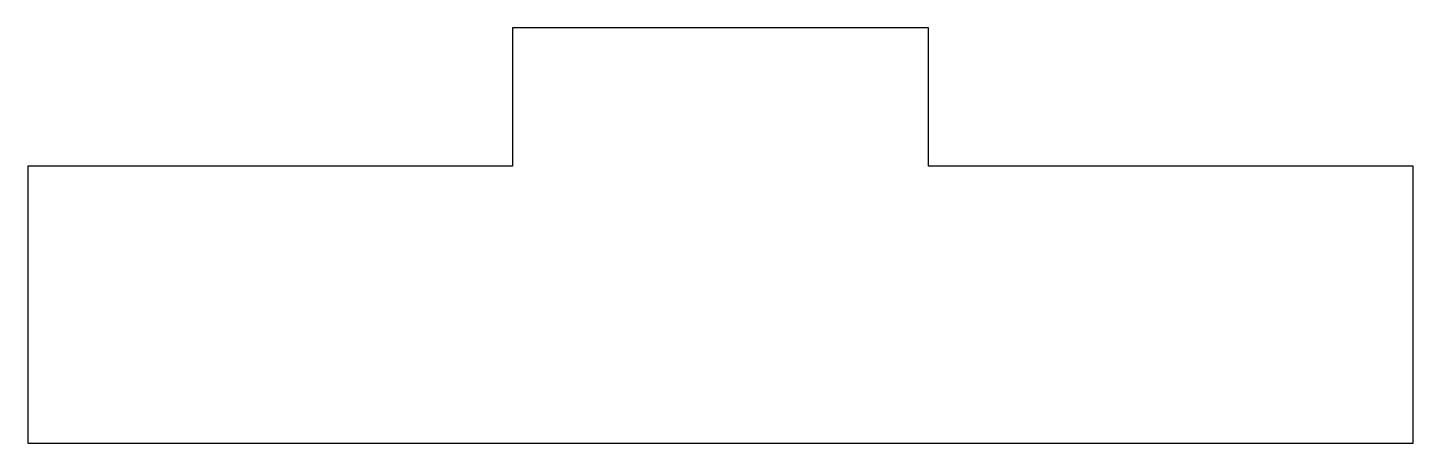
# Model space of a CAD drawing. Extents: x -25 to 25, y 0 to 15.
import ezdxf

# ---------------------------------------------------------------- set-up
doc = ezdxf.new("R2010")
doc.units = 0

msp = doc.modelspace()

# ---------------------------------------------------------------- linework, layer by layer
at = {"color": 7, "linetype": 'CONTINUOUS'}
for p, q in [((7.5, 15), (-7.5, 15)), ((-7.5, 15), (-7.5, 10)), ((7.5, 10), (7.5, 15)), ((-7.5, 10), (-25, 10)), ((-25, 10), (-25, 0)), ((25, 10), (7.5, 10)), ((25, 0), (25, 10)), ((-25, 0), (25, 0))]:
    msp.add_line(p, q, dxfattribs=at)

doc.saveas('drawing.dxf')
